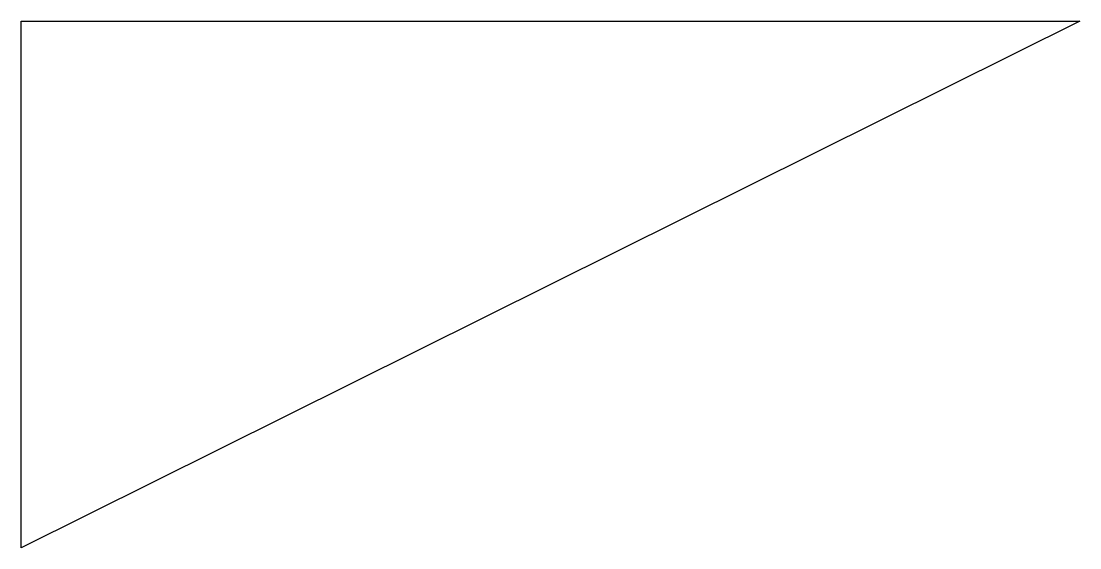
# Model space of a CAD drawing. Header units: millimetres. Extents: x 0 to 76.5, y 0 to 38.1.
import ezdxf

# ---------------------------------------------------------------- set-up
doc = ezdxf.new("R2010")
doc.units = ezdxf.units.MM
doc.layers.add('CUT_OUTER', color=7, linetype='Continuous')

msp = doc.modelspace()

# ---------------------------------------------------------------- linework, layer by layer
at = {"layer": 'CUT_OUTER'}
msp.add_lwpolyline([(0, 0), (0, 38.1), (76.55, 38.1)], close=True, dxfattribs=at)

doc.saveas('drawing.dxf')
